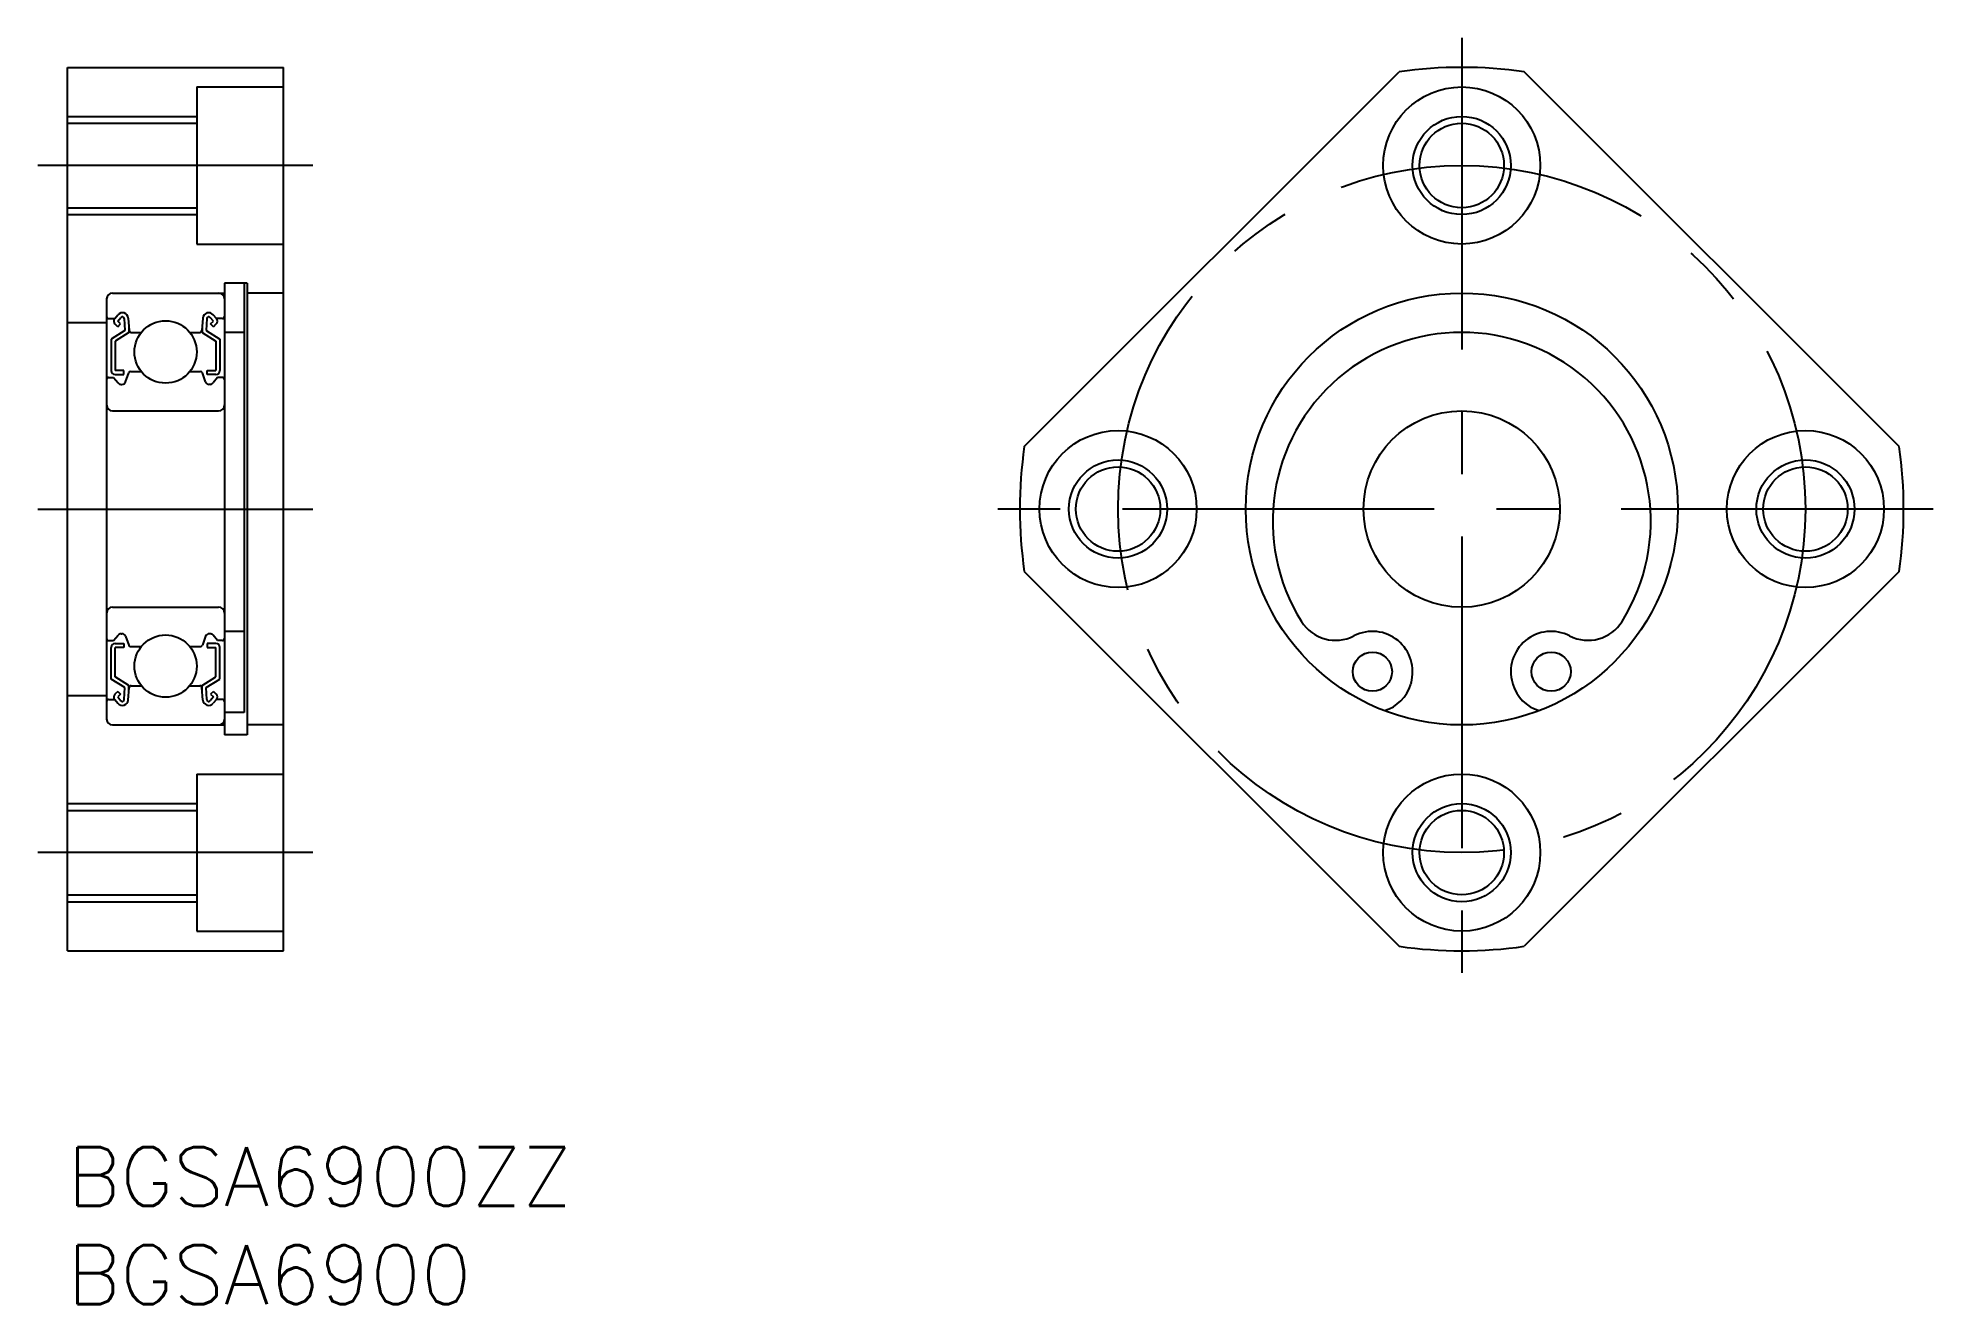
# Model space of a CAD drawing. Extents: x -1.5 to 95, y -8 to 56.5.
import ezdxf

# ---------------------------------------------------------------- set-up
doc = ezdxf.new("R2010")
doc.units = 0
doc.header["$LTSCALE"] = 0.5
doc.linetypes.add('CENTER', pattern=[50.8, 31.75, -6.35, 6.35, -6.35])
for name, color, linetype in [('MSM_CENTER', 1, 'CENTER'), ('MSM_CONTINUOUS', 7, 'CONTINUOUS'), ('MSM_NARROW', 5, 'CONTINUOUS'), ('MSM_PART_NUMBER', 7, 'CONTINUOUS')]:
    doc.layers.add(name, color=color, linetype=linetype)
doc.styles.get("Standard").update_dxf_attribs({"font": 'txt.shx', "height": 3, "bigfont": 'bigfont.shx'})

# ---------------------------------------------------------------- blocks, each defined once
blk = doc.blocks.new('*U4')
at = {"layer": 'MSM_PART_NUMBER'}
blk.add_text('BGSA6900ZZ', height=3, dxfattribs=at).set_placement((0, -3))
blk = doc.blocks.new('*U5')
at = {"layer": 'MSM_PART_NUMBER'}
blk.add_text('BGSA6900', height=3, dxfattribs=at).set_placement((0, -8))

msp = doc.modelspace()

# ---------------------------------------------------------------- linework, layer by layer
at = {"layer": 'MSM_CENTER'}
for p, q in [((71, 56.5), (71, 8.5)), ((12.5, 50), (-1.5, 50)), ((-1.5, 32.5), (12.5, 32.5)), ((95, 32.5), (47, 32.5)), ((12.5, 15), (-1.5, 15))]:
    msp.add_line(p, q, dxfattribs=at)
msp.add_circle((71, 32.5), 17.5, dxfattribs=at)
at = {"layer": 'MSM_CONTINUOUS'}
for p, q in [((0, 10), (0, 55)), ((0, 55), (11, 55)), ((11, 10), (11, 55)), ((48.726, 35.682), (67.818, 54.774)), ((93.274, 35.682), (74.182, 54.774)), ((6.6, 54), (6.6, 46)), ((6.6, 54), (11, 54)), ((0, 52.15), (6.6, 52.15)), ((0, 47.85), (6.6, 47.85)), ((0.15, 47.85), (0.15, 47.85)), ((2.3, 47.85), (2.3, 47.85)), ((6.6, 46), (11, 46)), ((2.3, 43.5), (8, 43.5)), ((8, 44), (8, 21)), ((9.15, 44), (8, 44)), ((9, 44), (9, 22.144)), ((9.15, 44), (9.15, 21)), ((11, 43.5), (9.2, 43.5)), ((2, 43.2), (2, 21.8)), ((0, 42), (2, 42)), ((2.1, 42.2), (2.41, 42.2)), ((2.932, 41.598), (2.232, 41.161)), ((2.41, 42.2), (2.572, 42.393)), ((2.563, 41.789), (2.422, 41.93)), ((2.563, 42.071), (2.726, 42.265)), ((2.705, 41.93), (2.563, 42.071)), ((2.563, 41.789), (2.705, 41.93)), ((2.899, 42.21), (2.932, 41.598)), ((3.098, 42.228), (3.153, 41.591)), ((3.132, 41.834), (3.132, 41.487)), ((3.253, 41.5), (3.767, 41.5)), ((6.233, 41.5), (6.747, 41.5)), ((6.902, 42.228), (6.847, 41.591)), ((6.868, 41.834), (6.868, 41.487)), ((7.101, 42.21), (7.068, 41.598)), ((7.068, 41.598), (7.768, 41.161)), ((7.437, 42.071), (7.274, 42.265)), ((7.295, 41.93), (7.437, 42.071)), ((7.437, 41.789), (7.295, 41.93)), ((7.59, 42.2), (7.428, 42.393)), ((7.437, 41.789), (7.578, 41.93)), ((7.9, 42.2), (7.59, 42.2)), ((9, 41.5), (8, 41.5)), ((2.232, 41.161), (2.232, 39.55)), ((3.132, 41.487), (2.432, 41.05)), ((2.432, 41.05), (2.432, 39.55)), ((6.868, 41.487), (7.568, 41.05)), ((7.568, 41.05), (7.568, 39.55)), ((7.768, 41.161), (7.768, 39.55)), ((2.1, 39.2), (2.35, 39.2)), ((2.35, 39.2), (2.584, 38.921)), ((2.882, 39.55), (2.432, 39.55)), ((2.432, 39.35), (2.882, 39.35)), ((2.737, 38.85), (2.773, 38.85)), ((2.882, 39.35), (2.882, 39.55)), ((2.961, 38.982), (3.125, 39.434)), ((3.219, 39.5), (3.767, 39.5)), ((6.233, 39.5), (6.781, 39.5)), ((7.039, 38.982), (6.875, 39.434)), ((7.118, 39.55), (7.568, 39.55)), ((7.118, 39.35), (7.118, 39.55)), ((7.568, 39.35), (7.118, 39.35)), ((7.263, 38.85), (7.227, 38.85)), ((7.65, 39.2), (7.416, 38.921)), ((7.9, 39.2), (7.65, 39.2)), ((2.3, 37.5), (7.7, 37.5)), ((48.726, 29.318), (67.818, 10.226)), ((93.274, 29.318), (74.182, 10.226)), ((2.3, 27.5), (7.7, 27.5)), ((2.35, 25.8), (2.584, 26.079)), ((2.737, 26.15), (2.773, 26.15)), ((7.263, 26.15), (7.227, 26.15)), ((7.65, 25.8), (7.416, 26.079)), ((9, 26.267), (8, 26.267)), ((2.1, 25.8), (2.35, 25.8)), ((2.232, 23.839), (2.232, 25.45)), ((2.432, 25.65), (2.882, 25.65)), ((2.432, 23.95), (2.432, 25.45)), ((2.882, 25.45), (2.432, 25.45)), ((2.882, 25.65), (2.882, 25.45)), ((2.961, 26.018), (3.125, 25.566)), ((3.219, 25.5), (3.767, 25.5)), ((6.233, 25.5), (6.781, 25.5)), ((7.039, 26.018), (6.875, 25.566)), ((7.568, 25.65), (7.118, 25.65)), ((7.118, 25.65), (7.118, 25.45)), ((7.118, 25.45), (7.568, 25.45)), ((7.568, 23.95), (7.568, 25.45)), ((7.9, 25.8), (7.65, 25.8)), ((7.768, 23.839), (7.768, 25.45)), ((2.932, 23.402), (2.232, 23.839)), ((2.563, 23.211), (2.422, 23.07)), ((3.132, 23.513), (2.432, 23.95)), ((2.563, 23.211), (2.705, 23.07)), ((2.782, 23.732), (2.782, 23.732)), ((2.899, 22.79), (2.932, 23.402)), ((2.957, 23.622), (2.957, 23.622)), ((3.098, 22.772), (3.153, 23.409)), ((3.132, 23.166), (3.132, 23.513)), ((3.253, 23.5), (3.767, 23.5)), ((6.233, 23.5), (6.747, 23.5)), ((6.902, 22.772), (6.847, 23.409)), ((6.868, 23.513), (7.568, 23.95)), ((6.868, 23.166), (6.868, 23.513)), ((7.068, 23.402), (7.768, 23.839)), ((7.101, 22.79), (7.068, 23.402)), ((7.437, 23.211), (7.295, 23.07)), ((7.437, 23.211), (7.578, 23.07)), ((68.418, 23.644), (68.401, 23.584)), ((73.582, 23.644), (73.599, 23.584)), ((0, 23), (2, 23)), ((2.1, 22.8), (2.41, 22.8)), ((2.41, 22.8), (2.572, 22.607)), ((2.705, 23.07), (2.563, 22.929)), ((2.563, 22.929), (2.726, 22.735)), ((7.437, 22.929), (7.274, 22.735)), ((7.295, 23.07), (7.437, 22.929)), ((7.59, 22.8), (7.428, 22.607)), ((7.9, 22.8), (7.59, 22.8)), ((2.3, 21.5), (8, 21.5)), ((9, 22.144), (8, 22.144)), ((11, 21.5), (9.2, 21.5)), ((9.15, 21), (8, 21)), ((6.6, 19), (6.6, 11)), ((6.6, 19), (11, 19)), ((0, 17.15), (6.6, 17.15)), ((0, 12.85), (6.6, 12.85)), ((0.15, 12.85), (0.15, 12.85)), ((2.3, 12.85), (2.3, 12.85)), ((6.6, 11), (11, 11)), ((0, 10), (11, 10))]:
    msp.add_line(p, q, dxfattribs=at)
for centre, radius in [((71, 50), 4), ((71, 50), 2.15), ((71, 32.5), 11), ((5, 40.5), 1.587), ((71, 32.5), 5), ((53.5, 32.5), 4), ((88.5, 32.5), 4), ((53.5, 32.5), 2.15), ((88.5, 32.5), 2.15), ((5, 24.5), 1.587), ((66.45, 24.217), 1), ((75.55, 24.217), 1), ((71, 15), 4), ((71, 15), 2.15)]:
    msp.add_circle(centre, radius, dxfattribs=at)
for centre, radius, start, end in [((71, 32.5), 22.5, 81.8699, 98.1301), ((2.3, 43.2), 0.3, 90, 180), ((7.7, 43.2), 0.3, 0, 90), ((2.801, 42.202), 0.298, 5.00049, 140.17136), ((7.199, 42.202), 0.298, 39.82861, 174.99974), ((2.1, 42.3), 0.1, 180.00005, 270.00003), ((2.563, 42.071), 0.2, 139.86482, 225.00006), ((2.801, 42.202), 0.0983, 4.66455, 139.97394), ((3.253, 41.6), 0.1, 185.14438, 270.00003), ((6.747, 41.6), 0.1, 269.99948, 354.85568), ((7.199, 42.202), 0.0983, 40.02637, 175.33574), ((7.437, 42.071), 0.2, 314.99673, 40.13525), ((7.9, 42.3), 0.1, 269.99948, 359.99126), ((71, 31.875), 9.625, 328.02231, 211.97769), ((2.1, 39.1), 0.1, 89.99951, 180.00005), ((2.432, 39.55), 0.2, 180.00005, 270.00003), ((2.737, 39.05), 0.2, 220.13838, 270.00003), ((2.773, 39.05), 0.2, 270.00003, 340.11166), ((3.219, 39.4), 0.1, 89.99951, 160.11572), ((6.781, 39.4), 0.1, 19.88452, 90.00024), ((7.227, 39.05), 0.2, 199.88831, 269.99976), ((7.263, 39.05), 0.2, 269.99976, 319.86147), ((7.568, 39.55), 0.2, 269.99976, 359.99563), ((7.9, 39.1), 0.1, 359.99126, 90.00024), ((2.3, 37.8), 0.3, 180, 270), ((7.7, 37.8), 0.3, 270, 0), ((71, 32.5), 22.5, 171.8699, 188.1301), ((71, 32.5), 22.5, 351.8699, 8.1301), ((2.3, 27.2), 0.3, 90, 180), ((7.7, 27.2), 0.3, 0, 90), ((2.737, 25.95), 0.2, 89.99997, 139.86162), ((2.773, 25.95), 0.2, 19.88834, 89.99997), ((7.227, 25.95), 0.2, 90.00024, 160.11169), ((7.263, 25.95), 0.2, 40.13853, 90.00024), ((64.574, 27.863), 2.05, 211.97769, 297.22239), ((66.45, 24.217), 2.05, 343.74665, 117.22239), ((75.55, 24.217), 2.05, 62.77761, 196.25335), ((77.426, 27.863), 2.05, 242.77761, 328.02231), ((2.1, 25.9), 0.1, 179.99995, 270.00049), ((2.432, 25.45), 0.2, 89.99997, 179.99995), ((3.219, 25.6), 0.1, 199.88428, 270.00049), ((6.781, 25.6), 0.1, 269.99976, 340.11548), ((7.568, 25.45), 0.2, 0.00437, 90.00024), ((7.9, 25.9), 0.1, 269.99976, 0.00874), ((3.253, 23.4), 0.1, 89.99997, 174.85562), ((6.747, 23.4), 0.1, 5.14432, 90.00052), ((66.481, 24.144), 2, 286.84888, 343.74665), ((75.519, 24.144), 2, 196.25335, 253.15112), ((2.1, 22.7), 0.1, 89.99997, 179.99995), ((2.563, 22.929), 0.2, 134.99994, 220.13518), ((2.801, 22.798), 0.298, 219.82864, 354.99951), ((2.801, 22.798), 0.0983, 220.02606, 355.33545), ((7.199, 22.798), 0.298, 185.00026, 320.17139), ((7.199, 22.798), 0.0983, 184.66426, 319.97363), ((7.437, 22.929), 0.2, 319.86475, 45.00327), ((7.9, 22.7), 0.1, 0.00874, 90.00052), ((2.3, 21.8), 0.3, 180, 270), ((7.7, 21.8), 0.3, 270, 0), ((71, 32.5), 22.5, 261.8699, 278.1301)]:
    msp.add_arc(centre, radius, start, end, dxfattribs=at)
at = {"layer": 'MSM_NARROW'}
for p, q in [((0, 52.5), (6.6, 52.5)), ((0, 47.5), (6.6, 47.5)), ((0, 17.5), (6.6, 17.5)), ((0, 12.5), (6.6, 12.5))]:
    msp.add_line(p, q, dxfattribs=at)
for centre in [(71, 50), (53.5, 32.5), (88.5, 32.5), (71, 15)]:
    msp.add_circle(centre, 2.5, dxfattribs=at)

# ---------------------------------------------------------------- block references
at = {"layer": 'MSM_CONTINUOUS'}
for name in ['*U4', '*U5']:
    msp.add_blockref(name, (0, 0), dxfattribs=at)

doc.saveas('drawing.dxf')
